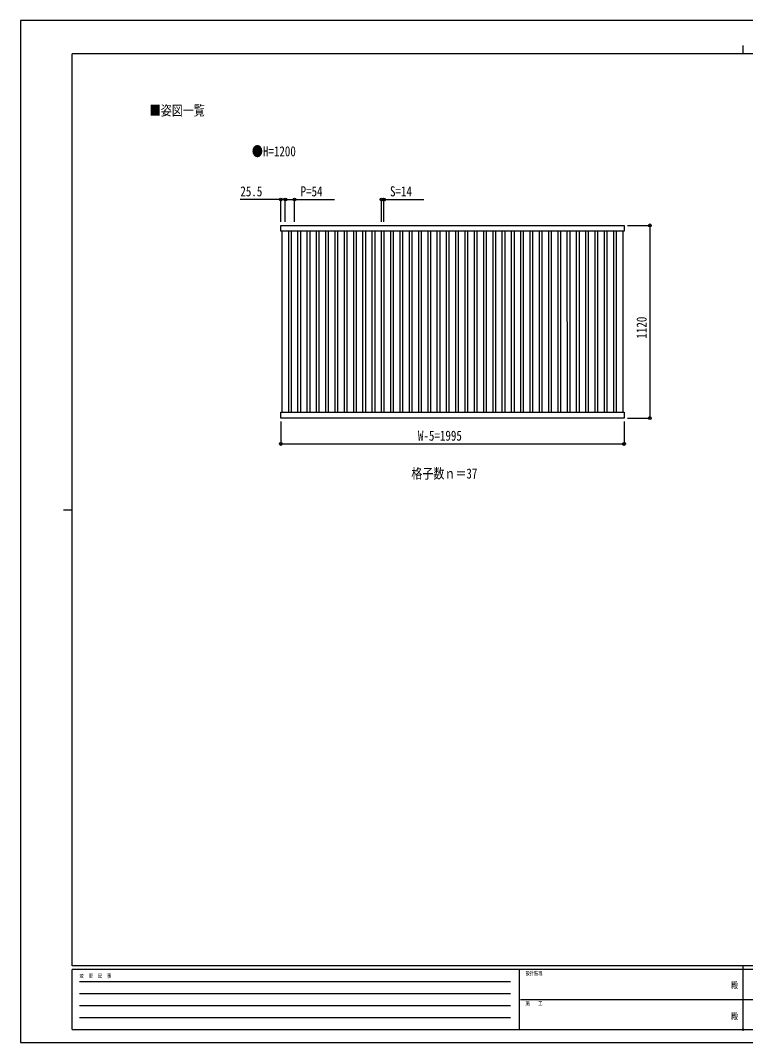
# Model space of a CAD drawing. Units: millimetres, scale not verified. Extents: x -4205 to 4205, y -2970 to 2970.
# Drawn here: x -4205 to 11, y -2970 to 2970 of the extents above; entities that cross this region are included whole.
import ezdxf
from ezdxf.enums import TextEntityAlignment as Align

# ---------------------------------------------------------------- set-up
doc = ezdxf.new("R2010")
doc.units = ezdxf.units.MM
doc.header["$LTSCALE"] = 16
doc.header["$PDMODE"] = 32
doc.header["$PDSIZE"] = 8
for name, color, linetype in [('0-1_USER1', 3, 'Continuous'), ('0-2_YKK_A1', 4, 'Continuous'), ('0-3_YKK_D', 6, 'Continuous'), ('0-4_YKK_ZWAK', 7, 'Continuous')]:
    doc.layers.add(name, color=color, linetype=linetype)
doc.styles.add('ＭＳ ゴシック', font='')
doc.styles.get('ＭＳ ゴシック').set_extended_font_data('MS Gothic')

msp = doc.modelspace()

# ---------------------------------------------------------------- linework, layer by layer
at = {"layer": '0-2_YKK_A1'}
for points in [[(-2690.92, 1779.01), (-695.92, 1779.01), (-695.92, 1745.01), (-2690.92, 1745.01)], [(-2685.42, 693.01), (-2645.42, 693.01), (-2645.44, 1745.01), (-2685.44, 1745.01)], [(-2631.42, 693.01), (-2591.42, 693.01), (-2591.44, 1745.01), (-2631.44, 1745.01)], [(-2577.42, 693.01), (-2537.42, 693.01), (-2537.44, 1745.01), (-2577.44, 1745.01)], [(-2523.42, 693.01), (-2483.42, 693.01), (-2483.44, 1745.01), (-2523.44, 1745.01)], [(-2469.42, 693.01), (-2429.42, 693.01), (-2429.44, 1745.01), (-2469.44, 1745.01)], [(-2415.42, 693.01), (-2375.42, 693.01), (-2375.44, 1745.01), (-2415.44, 1745.01)], [(-2361.42, 693.01), (-2321.42, 693.01), (-2321.44, 1745.01), (-2361.44, 1745.01)], [(-2307.42, 693.01), (-2267.42, 693.01), (-2267.44, 1745.01), (-2307.44, 1745.01)], [(-2253.42, 693.01), (-2213.42, 693.01), (-2213.44, 1745.01), (-2253.44, 1745.01)], [(-2199.42, 693.01), (-2159.42, 693.01), (-2159.44, 1745.01), (-2199.44, 1745.01)], [(-2145.42, 693.01), (-2105.42, 693.01), (-2105.44, 1745.01), (-2145.44, 1745.01)], [(-2091.42, 693.01), (-2051.42, 693.01), (-2051.44, 1745.01), (-2091.44, 1745.01)], [(-2037.42, 693.01), (-1997.42, 693.01), (-1997.44, 1745.01), (-2037.44, 1745.01)], [(-1983.42, 693.01), (-1943.42, 693.01), (-1943.44, 1745.01), (-1983.44, 1745.01)], [(-1929.42, 693.01), (-1889.42, 693.01), (-1889.44, 1745.01), (-1929.44, 1745.01)], [(-1875.42, 693.01), (-1835.42, 693.01), (-1835.44, 1745.01), (-1875.44, 1745.01)], [(-1821.42, 693.01), (-1781.42, 693.01), (-1781.44, 1745.01), (-1821.44, 1745.01)], [(-1767.42, 693.01), (-1727.42, 693.01), (-1727.44, 1745.01), (-1767.44, 1745.01)], [(-1713.42, 693.01), (-1673.42, 693.01), (-1673.44, 1745.01), (-1713.44, 1745.01)], [(-1659.42, 693.01), (-1619.42, 693.01), (-1619.44, 1745.01), (-1659.44, 1745.01)], [(-1605.42, 693.01), (-1565.42, 693.01), (-1565.44, 1745.01), (-1605.44, 1745.01)], [(-1551.42, 693.01), (-1511.42, 693.01), (-1511.44, 1745.01), (-1551.44, 1745.01)], [(-1497.42, 693.01), (-1457.42, 693.01), (-1457.44, 1745.01), (-1497.44, 1745.01)], [(-1443.42, 693.01), (-1403.42, 693.01), (-1403.44, 1745.01), (-1443.44, 1745.01)], [(-1389.42, 693.01), (-1349.42, 693.01), (-1349.44, 1745.01), (-1389.44, 1745.01)], [(-1335.42, 693.01), (-1295.42, 693.01), (-1295.44, 1745.01), (-1335.44, 1745.01)], [(-1281.42, 693.01), (-1241.42, 693.01), (-1241.44, 1745.01), (-1281.44, 1745.01)], [(-1227.42, 693.01), (-1187.42, 693.01), (-1187.44, 1745.01), (-1227.44, 1745.01)], [(-1173.42, 693.01), (-1133.42, 693.01), (-1133.44, 1745.01), (-1173.44, 1745.01)], [(-1119.42, 693.01), (-1079.42, 693.01), (-1079.44, 1745.01), (-1119.44, 1745.01)], [(-1065.42, 693.01), (-1025.42, 693.01), (-1025.44, 1745.01), (-1065.44, 1745.01)], [(-1011.42, 693.01), (-971.42, 693.01), (-971.44, 1745.01), (-1011.44, 1745.01)], [(-957.42, 693.01), (-917.42, 693.01), (-917.44, 1745.01), (-957.44, 1745.01)], [(-903.42, 693.01), (-863.42, 693.01), (-863.44, 1745.01), (-903.44, 1745.01)], [(-849.42, 693.01), (-809.42, 693.01), (-809.44, 1745.01), (-849.44, 1745.01)], [(-795.42, 693.01), (-755.42, 693.01), (-755.44, 1745.01), (-795.44, 1745.01)], [(-741.42, 693.01), (-701.42, 693.01), (-701.44, 1745.01), (-741.44, 1745.01)], [(-2690.92, 693.01), (-695.92, 693.01), (-695.92, 659.01), (-2690.92, 659.01)]]:
    msp.add_lwpolyline(points, close=True, dxfattribs=at)
at = {"layer": '0-3_YKK_D'}
for p, q in [((-2690.92, 1799.01), (-2690.92, 1930.01)), ((-2665.42, 1799.01), (-2665.42, 1930.01)), ((-2665.42, 1799.01), (-2665.42, 1930.01)), ((-2611.42, 1799.01), (-2611.42, 1930.01)), ((-2105.44, 1799.01), (-2105.44, 1930.01)), ((-2091.44, 1799.01), (-2091.44, 1930.01)), ((-675.92, 1779.02), (-544.92, 1779.02)), ((-545.92, 1779.02), (-545.92, 659.02)), ((-675.92, 659.02), (-544.92, 659.02)), ((-2690.92, 639.01), (-2690.92, 508.02)), ((-695.92, 639.01), (-695.92, 508.02)), ((-2690.92, 509.02), (-695.92, 509.02))]:
    msp.add_line(p, q, dxfattribs=at)
for points in [[(-2665.42, 1929.01), (-2690.92, 1929.01), (-2927.45, 1929.01)], [(-2665.42, 1929.01), (-2611.42, 1929.01), (-2379.15, 1929.01)], [(-2105.44, 1929.01), (-2091.44, 1929.01), (-1859.17, 1929.01)]]:
    msp.add_lwpolyline(points, dxfattribs=at)
for centre in [(-2690.92, 1929.01), (-2665.42, 1929.01), (-2665.42, 1929.01), (-2611.42, 1929.01), (-2105.44, 1929.01), (-2091.44, 1929.01), (-545.92, 1779.02), (-545.92, 659.02), (-2690.92, 509.02), (-695.92, 509.02)]:
    msp.add_circle(centre, 8.5, dxfattribs=at)
at = {"layer": '0-4_YKK_ZWAK'}
for p, q in [((-4.98, 2825), (-4.98, 2775)), ((3895.02, 2775), (-3904.98, 2775)), ((-3904.98, -2525), (-3904.98, 2775)), ((-3954.98, 125), (-3904.98, 125)), ((3895.02, -2525), (-3904.98, -2525)), ((-1304.98, -2545), (-3904.98, -2545)), ((-3904.98, -2895), (-3904.98, -2545)), ((-1304.98, -2545), (-1304.98, -2895)), ((-4.98, -2545), (-1304.98, -2545)), ((-4.98, -2525), (-4.98, -2895)), ((1295.02, -2545), (-4.98, -2545)), ((-3862.48, -2615), (-1354.98, -2615)), ((-3862.48, -2685), (-1354.98, -2685)), ((-1297.48, -2720), (-4.98, -2720)), ((-4.98, -2720), (1295.02, -2720)), ((-3862.48, -2755), (-1354.98, -2755)), ((-3862.48, -2825), (-1354.98, -2825)), ((-3904.98, -2895), (-1304.98, -2895)), ((-1304.98, -2895), (-4.98, -2895)), ((-4.98, -2895), (1295.02, -2895))]:
    msp.add_line(p, q, dxfattribs=at)
msp.add_lwpolyline([(-4205, -2970), (4205, -2970), (4205, 2970), (-4205, 2970)], close=True, dxfattribs=at)
msp.add_point((-4.98, -2895), dxfattribs=at)

# ---------------------------------------------------------------- texts
at = {"layer": '0-1_USER1', "style": 'ＭＳ ゴシック', "width": 0.8}
for s, p in [('■姿図一覧', (-3453.53, 2400)), ('●H=1200', (-2859.39, 2162.65)), ('格子数ｎ＝37', (-1932.35, 290))]:
    msp.add_text(s, height=58.65, dxfattribs=at).set_placement(p, align=Align.BOTTOM_LEFT)
at = {"layer": '0-3_YKK_D', "style": 'ＭＳ ゴシック', "width": 0.8}
for s, p in [('25.5', (-2926.45, 1930.01)), ('P=54', (-2576.42, 1930.01)), ('S=14', (-2056.44, 1930.01)), ('W-5=1995', (-1893.95, 510.02))]:
    msp.add_text(s, height=58.65, dxfattribs=at).set_placement(p, align=Align.BOTTOM_LEFT)
msp.add_text('1120', height=58.65, rotation=90, dxfattribs=at).set_placement((-546.92, 1120.88), align=Align.BOTTOM_LEFT)
at = {"layer": '0-4_YKK_ZWAK', "style": 'ＭＳ ゴシック', "width": 0.8}
for s, height, p in [('設計監理', 21.99, (-1268.31, -2585)), ('変  更  記  事', 21.99, (-3861.31, -2600)), ('殿', 36.66, (-73.67, -2665.83)), ('施\u3000\u3000工', 21.99, (-1268.31, -2760)), ('殿', 36.66, (-73.67, -2845.83))]:
    msp.add_text(s, height=height, dxfattribs=at).set_placement(p, align=Align.BOTTOM_LEFT)

doc.saveas('drawing.dxf')
